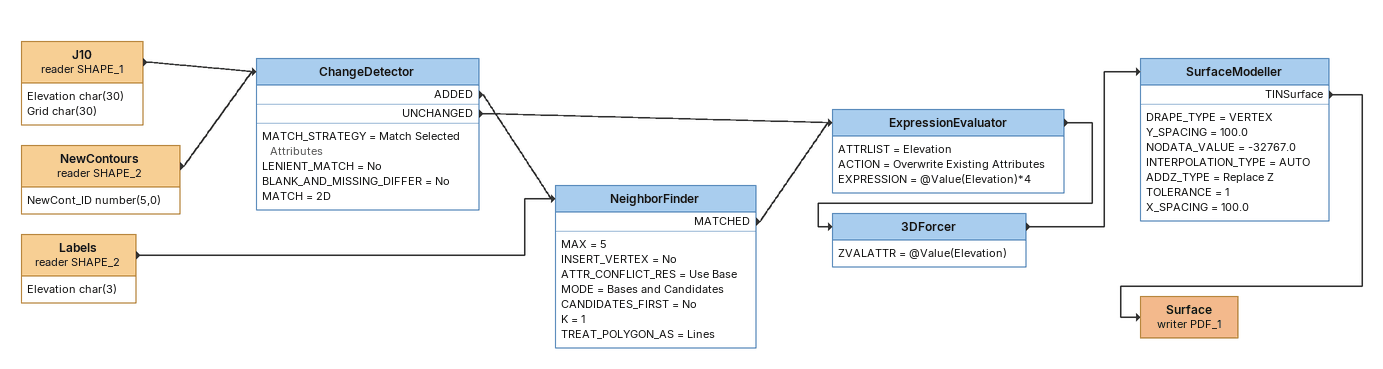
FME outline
J10 (reader SHAPE_1)
    attributes: Elevation char(30), Grid char(30)
    -> ChangeDetector
NewContours (reader SHAPE_2)
    attributes: NewCont_ID number(5,0)
    -> ChangeDetector
ChangeDetector
    MATCH_STRATEGY = Match Selected Attributes
    LENIENT_MATCH = No
    BLANK_AND_MISSING_DIFFER = No
    MATCH = 2D
    ADDED -> NeighborFinder
    UNCHANGED -> ExpressionEvaluator
Labels (reader SHAPE_2)
    attributes: Elevation char(3)
    -> NeighborFinder
NeighborFinder
    MAX = 5
    INSERT_VERTEX = No
    ATTR_CONFLICT_RES = Use Base
    MODE = Bases and Candidates
    CANDIDATES_FIRST = No
    K = 1
    TREAT_POLYGON_AS = Lines
    MATCHED -> ExpressionEvaluator
ExpressionEvaluator
    ATTRLIST = Elevation
    ACTION = Overwrite Existing Attributes
    EXPRESSION = @Value(Elevation)*4
    -> 3DForcer
3DForcer
    ZVALATTR = @Value(Elevation)
    -> SurfaceModeller
SurfaceModeller
    DRAPE_TYPE = VERTEX
    Y_SPACING = 100.0
    NODATA_VALUE = -32767.0
    INTERPOLATION_TYPE = AUTO
    ADDZ_TYPE = Replace Z
    TOLERANCE = 1
    X_SPACING = 100.0
    TINSurface -> Surface (writer PDF_1)
Surface (writer PDF_1)
